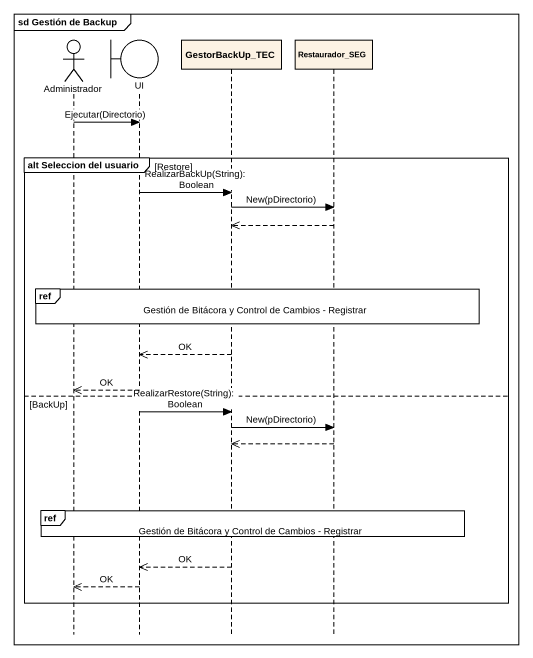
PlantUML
@startuml
mainframe sd Gestión de Backup
hide footbox
actor Administrador
boundary UI
participant GestorBackUp_TEC
participant Restaurador_SEG

Administrador -> UI : Ejecutar(Directorio)
group alt Seleccion del usuario [Restore]
  UI -> GestorBackUp_TEC : RealizarBackUp(String): Boolean
  GestorBackUp_TEC -> Restaurador_SEG : New(pDirectorio)
  Restaurador_SEG -->> GestorBackUp_TEC
  ref over Administrador, UI, GestorBackUp_TEC, Restaurador_SEG : Gestión de Bitácora y Control de Cambios - Registrar
  GestorBackUp_TEC -->> UI : OK
  UI -->> Administrador : OK
else BackUp
  UI -> GestorBackUp_TEC : RealizarRestore(String): Boolean
  GestorBackUp_TEC -> Restaurador_SEG : New(pDirectorio)
  Restaurador_SEG -->> GestorBackUp_TEC
  ref over Administrador, UI, GestorBackUp_TEC, Restaurador_SEG : Gestión de Bitácora y Control de Cambios - Registrar
  GestorBackUp_TEC -->> UI : OK
  UI -->> Administrador : OK
end
@enduml
